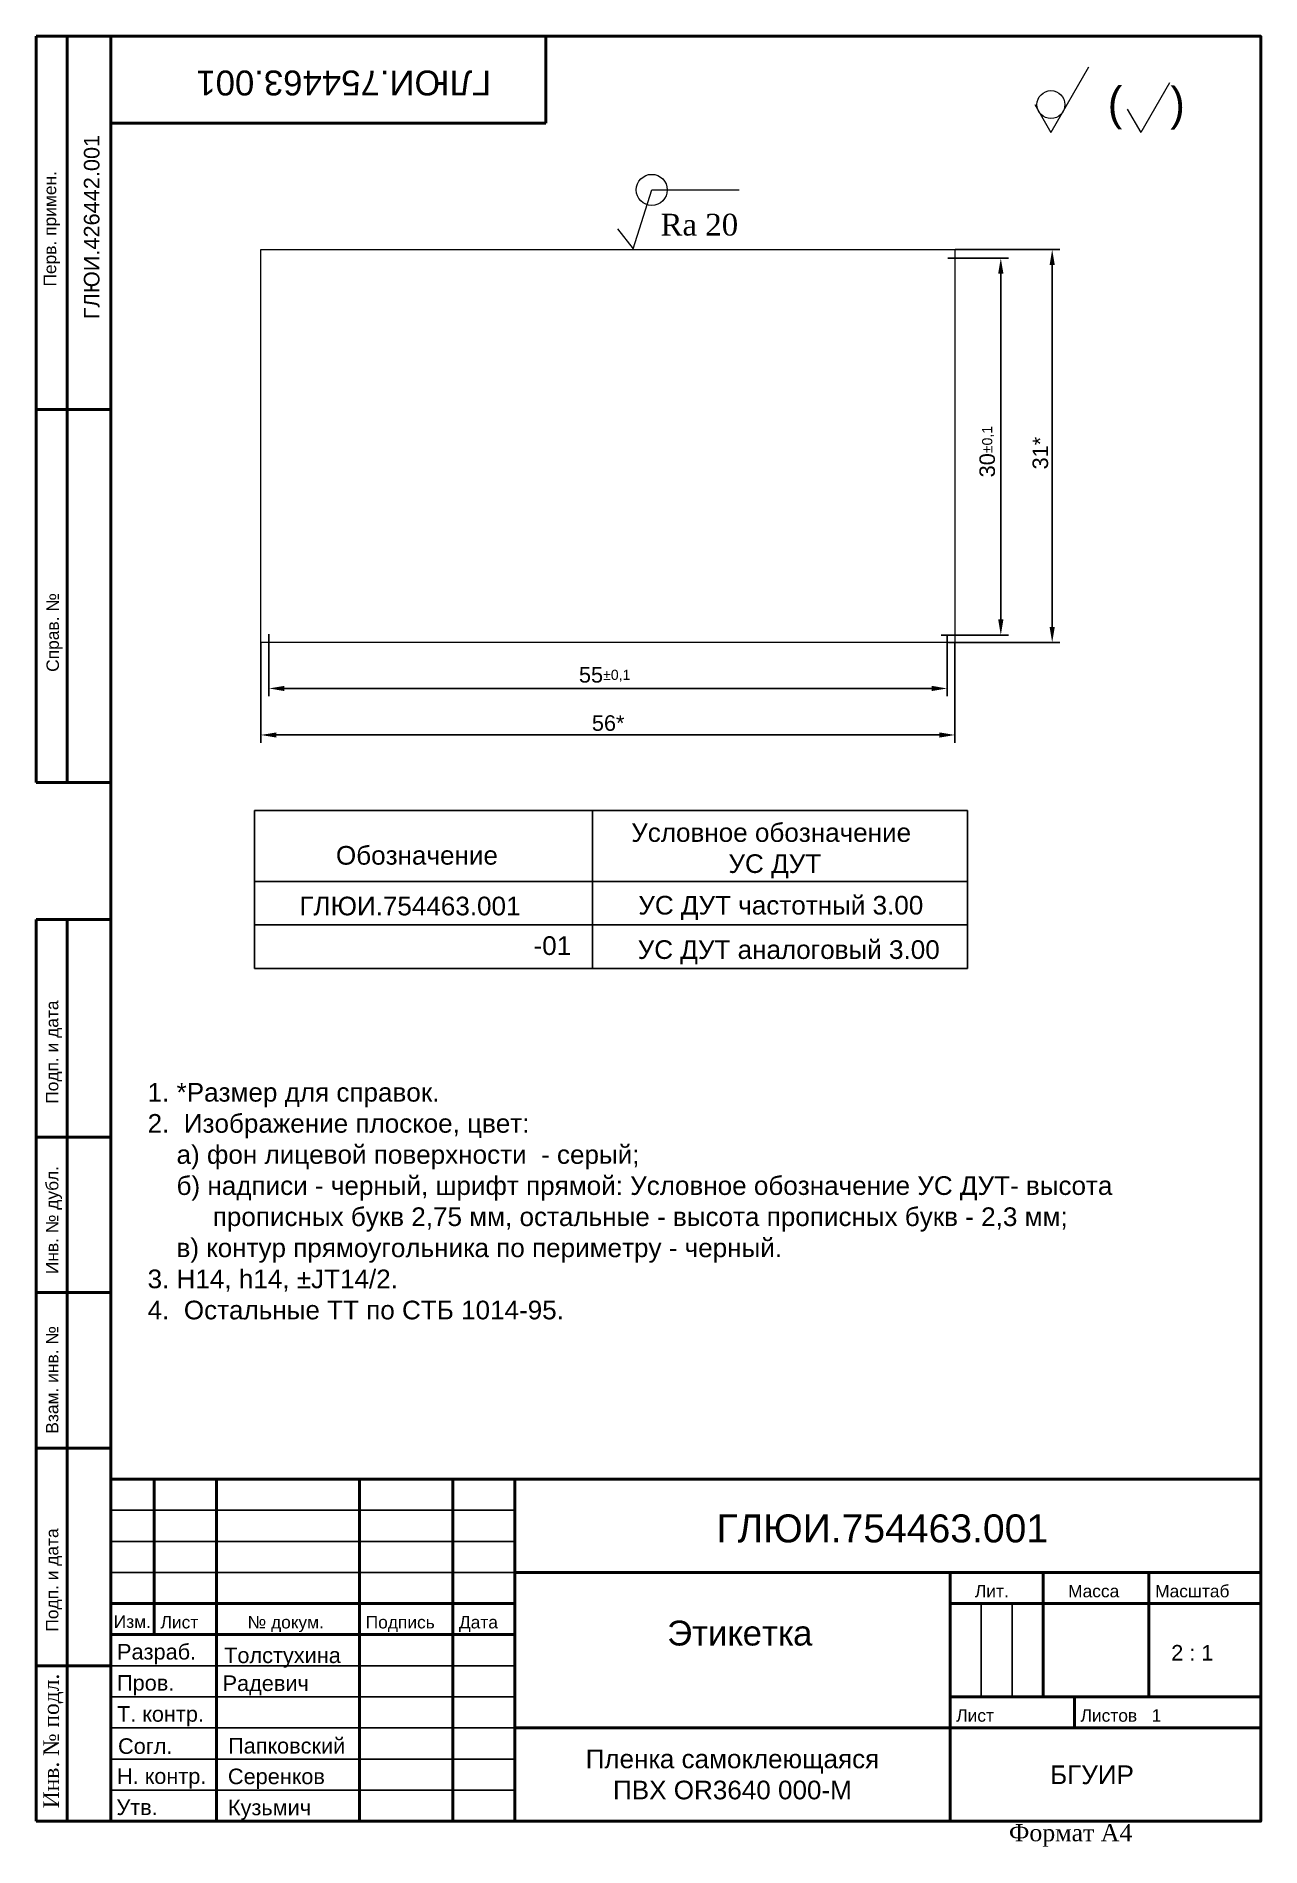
# Paper-space layout 'Этикетка' of a CAD drawing. Header units: millimetres. Extents: x 5 to 202, y -6 to 286.
import ezdxf

# ---------------------------------------------------------------- set-up
doc = ezdxf.new("R2010")
doc.units = ezdxf.units.MM
doc.header["$LTSCALE"] = 0.5
doc.layers.add('Основной', color=7, linetype='Continuous', lineweight=50)
doc.layers.add('Размеры', color=7, linetype='Continuous', lineweight=13)
doc.layers.add('РАМКА', color=7, linetype='Continuous')
doc.layers.add('Текст', color=7, linetype='Continuous')
doc.styles.add('25', font='TIMES.TTF', dxfattribs={"width": 0.8, "height": 2.5})
doc.styles.add('Arial', font='ARIAL.TTF')
doc.styles.add('Arial 2', font='ARIAL.TTF', dxfattribs={"height": 2})
doc.styles.get("Standard").update_dxf_attribs({"font": 'TIMES.TTF', "height": 3})
doc.styles.add('style1', font='TIMES.TTF', dxfattribs={"width": 0.75, "height": 2.75})
doc.styles.add('style2', font='TIMES.TTF', dxfattribs={"height": 2.3})
doc.styles.add('Style3.5', font='ARIAL.TTF', dxfattribs={"height": 3.5})
doc.styles.add('стиль2', font='ARIAL.TTF', dxfattribs={"height": 5})
doc.dimstyles.new('Copy(2) of ISO-25', dxfattribs={"dimtxt": 2.5, "dimasz": 2.5, "dimexe": 1.25, "dimexo": 0, "dimtad": 1, "dimtoh": 1, "dimtxsty": 'style1', "dimcen": 2.5, "dimadec": 0, "dimazin": 0, "dimtfac": 0.65, "dimtmove": 0, "dimatfit": 3, "dimfxl": 0, "dimtolj": 1, "dimarcsym": 0})

# ---------------------------------------------------------------- blocks, each defined once
blk = doc.blocks.new('*D43')
at = {"layer": 'Defpoints', "color": 0, "lineweight": 13}
for p in [(152.33, 251.22), (151.27, 188.05), (167.96, 188.05)]:
    blk.add_point(p, dxfattribs=at)
at = {"layer": 'Размеры', "color": 0, "lineweight": -2}
for p, q in [((152.33, 251.22), (169.21, 251.22)), ((167.96, 248.72), (167.96, 190.55)), ((151.27, 188.05), (169.21, 188.05))]:
    blk.add_line(p, q, dxfattribs=at)
at = {"layer": 'Размеры', "color": 0, "lineweight": 13}
for points in [[(167.54, 248.72), (168.38, 248.72), (167.96, 251.22)], [(167.54, 190.55), (168.38, 190.55), (167.96, 188.05)]]:
    blk.add_solid(points, dxfattribs=at)
at = {"layer": 'Размеры', "color": 0, "insert": (166.06, 218.49), "char_height": 2.5, "attachment_point": 5, "rotation": 90, "style": 'Arial'}
blk.add_mtext('\\A1;31*', dxfattribs=at)
blk = doc.blocks.new('*D44')
at = {"layer": 'Defpoints', "color": 0, "lineweight": 13}
for p in [(40.66, 188.05), (152.31, 188.05), (152.31, 173.17)]:
    blk.add_point(p, dxfattribs=at)
at = {"layer": 'Размеры', "color": 0, "lineweight": -2}
for p, q in [((40.66, 188.05), (40.66, 171.92)), ((152.31, 188.05), (152.31, 171.92)), ((43.16, 173.17), (149.81, 173.17))]:
    blk.add_line(p, q, dxfattribs=at)
at = {"layer": 'Размеры', "color": 0, "lineweight": 13}
for points in [[(43.16, 173.58), (43.16, 172.75), (40.66, 173.17)], [(149.81, 173.58), (149.81, 172.75), (152.31, 173.17)]]:
    blk.add_solid(points, dxfattribs=at)
at = {"layer": 'Размеры', "color": 0, "insert": (96.53, 175.07), "char_height": 2.5, "attachment_point": 5, "style": 'Arial'}
blk.add_mtext('\\A1;56*', dxfattribs=at)
blk = doc.blocks.new('*D45')
at = {"layer": 'Defpoints', "color": 0, "lineweight": 13}
for p in [(41.96, 189.39), (151.06, 189.35), (151.06, 180.65)]:
    blk.add_point(p, dxfattribs=at)
at = {"layer": 'Размеры', "color": 0, "lineweight": -2}
for p, q in [((41.96, 189.39), (41.96, 179.4)), ((151.06, 189.35), (151.06, 179.4)), ((44.46, 180.65), (148.56, 180.65))]:
    blk.add_line(p, q, dxfattribs=at)
at = {"layer": 'Размеры', "color": 0, "lineweight": 13}
for points in [[(44.46, 181.07), (44.46, 180.23), (41.96, 180.65)], [(148.56, 181.07), (148.56, 180.23), (151.06, 180.65)]]:
    blk.add_solid(points, dxfattribs=at)
at = {"layer": 'Размеры', "color": 0, "insert": (95.97, 182.69), "char_height": 2.5, "attachment_point": 5, "style": 'Arial'}
blk.add_mtext('\\A1;55{\\H1.625000;±0,1}', dxfattribs=at)
blk = doc.blocks.new('*D46')
at = {"layer": 'Defpoints', "color": 0, "lineweight": 13}
for p in [(151.16, 249.85), (150.08, 189.24), (159.69, 189.24)]:
    blk.add_point(p, dxfattribs=at)
at = {"layer": 'Размеры', "color": 0, "lineweight": -2}
for p, q in [((151.16, 249.85), (160.94, 249.85)), ((159.69, 247.35), (159.69, 191.74)), ((150.08, 189.24), (160.94, 189.24))]:
    blk.add_line(p, q, dxfattribs=at)
at = {"layer": 'Размеры', "color": 0, "lineweight": 13}
for points in [[(159.27, 247.35), (160.11, 247.35), (159.69, 249.85)], [(159.27, 191.74), (160.11, 191.74), (159.69, 189.24)]]:
    blk.add_solid(points, dxfattribs=at)
at = {"layer": 'Размеры', "color": 0, "insert": (157.65, 218.73), "char_height": 2.5, "attachment_point": 5, "rotation": 90, "style": 'Arial'}
blk.add_mtext('\\A1;30{\\H1.625000;±0,1}', dxfattribs=at)
blk = doc.blocks.new('Угол')
at = {"layer": 'Размеры'}
for p, q in [((8.08, 8), (0, -6)), ((25.45, 4.7), (19.28, -6)), ((-3.46, 0), (0, -6)), ((16.39, -1), (19.28, -6))]:
    blk.add_line(p, q, dxfattribs=at)
blk.add_circle((0, 0), 3, dxfattribs=at)
at = {"layer": 'Размеры', "char_height": 7, "attachment_point": 1}
for s, insert, width in [('{\\fTypoUpright BT|b0|i0|c0|p66;(}', (12.19, 3.8), 20.1946), ('{\\fTypoUpright BT|b0|i0|c0|p66;)}', (25.62, 3.77), 6.7701)]:
    blk.add_mtext(s, dxfattribs=dict(at, insert=insert, width=width))

psp = doc.layouts.new('Этикетка')

# ---------------------------------------------------------------- linework, layer by layer
at = {"lineweight": 50}
for p, q in [((4.52, 285.52), (4.52, 165.52)), ((4.52, 285.52), (16.52, 285.52)), ((9.52, 165.52), (9.52, 285.52)), ((86.52, 271.52), (86.52, 285.52)), ((16.52, 271.52), (86.52, 271.52)), ((4.52, 225.52), (16.52, 225.52)), ((4.52, 165.52), (16.52, 165.52)), ((4.52, -1.48), (4.52, 143.52)), ((4.52, 143.52), (16.52, 143.52)), ((9.52, 143.52), (9.52, -1.48)), ((4.52, 108.52), (16.52, 108.52)), ((4.52, 83.52), (16.52, 83.52)), ((4.52, 58.52), (16.52, 58.52)), ((16.52, 53.52), (201.52, 53.52)), ((23.52, 53.52), (23.52, 28.52)), ((33.52, 53.52), (33.52, -1.48)), ((56.52, 53.52), (56.52, -1.48)), ((71.52, 53.52), (71.52, -1.48)), ((81.52, 53.52), (81.52, -1.48)), ((81.52, 38.52), (201.52, 38.52)), ((151.52, 38.52), (151.52, -1.48)), ((166.52, 38.52), (166.52, 18.52)), ((183.52, 38.52), (183.52, 18.52)), ((16.52, 33.52), (81.52, 33.52)), ((151.52, 33.52), (201.52, 33.52)), ((16.52, 28.52), (81.52, 28.52)), ((4.52, 23.52), (16.52, 23.52)), ((151.52, 18.52), (201.52, 18.52)), ((171.52, 18.52), (171.52, 13.52)), ((81.52, 13.52), (201.52, 13.52)), ((16.52, -1.48), (4.52, -1.48))]:
    psp.add_line(p, q, dxfattribs=at)
for p, q in [((16.52, 48.52), (81.52, 48.52)), ((16.52, 43.52), (81.52, 43.52)), ((16.52, 38.52), (81.52, 38.52)), ((156.52, 33.52), (156.52, 18.52)), ((161.52, 33.52), (161.52, 18.52)), ((16.52, 23.52), (81.52, 23.52)), ((16.52, 18.52), (81.52, 18.52)), ((16.52, 13.52), (81.52, 13.52)), ((16.52, 8.52), (81.52, 8.52)), ((16.52, 3.52), (81.52, 3.52))]:
    psp.add_line(p, q)
psp.add_lwpolyline([(16.52, -1.48), (201.52, -1.48), (201.52, 285.52), (16.52, 285.52)], close=True, dxfattribs=at)
at = {"lineweight": 15, "ltscale": 0.5}
psp.add_circle((103.54, 260.81), 2.5, dxfattribs=at)
at = {"layer": 'Основной', "lineweight": 13, "ltscale": 0.5}
psp.add_lwpolyline([(40.66, 251.24), (152.31, 251.24), (152.31, 188.05), (40.66, 188.05)], close=True, dxfattribs=at)
at = {"layer": 'Размеры', "lineweight": 15}
for p, q in [((100.54, 251.31), (103.54, 260.81)), ((103.54, 260.81), (117.61, 260.81)), ((98.04, 254.56), (100.54, 251.31))]:
    psp.add_line(p, q, dxfattribs=at)
at = {"layer": 'РАМКА'}
for p, q in [((39.64, 161.01), (154.34, 161.01)), ((39.64, 161.01), (39.64, 135.62)), ((94, 161.01), (94, 135.62)), ((154.34, 161.01), (154.34, 135.62)), ((39.64, 149.62), (154.34, 149.62)), ((39.64, 142.62), (154.34, 142.62)), ((39.64, 135.62), (154.34, 135.62))]:
    psp.add_line(p, q, dxfattribs=at)

# ---------------------------------------------------------------- block references
at = {"layer": 'Размеры', "xscale": 0.75, "yscale": 0.75, "zscale": 0.75}
psp.add_blockref('Угол', (167.75, 274.52), dxfattribs=at)

# ---------------------------------------------------------------- texts
at = {"insert": (53.99, 278.03), "char_height": 4, "width": 55.42, "attachment_point": 5, "rotation": 180, "style": 'стиль2'}
psp.add_mtext('{\\fArial|b0|i0|c204|p34;ГЛЮИ.}754463.001 ', dxfattribs=at)
at = {"insert": (140.62, 45.57), "char_height": 4.5, "width": 120, "attachment_point": 5, "style": 'стиль2'}
psp.add_mtext('{\\fArial|b0|i0|c204|p34;ГЛЮИ.}754463.001 ', dxfattribs=at)
at = {"layer": 'Основной', "char_height": 3, "style": 'Arial 2'}
for s, insert, width, attachment_point in [('{\\fArial|b0|i0|c204|p34;Условное обозначение\\P УС ДУТ}', (122.75, 154.55), 58.1155, 5), ('{\\fArial|b0|i0|c204|p34;Обозначение}', (52.74, 155.32), 32.7675, 1), ('{\\fArial|b0|i0|c204|p34;ГЛЮИ.754463.001}', (46.86, 147.17), 176.2398, 1), ('{\\fArial|b0|i0|c204|p34;УС ДУТ частотный 3.00}', (101.38, 147.3), 176.2398, 1), ('{\\fArial|b0|i0|c204|p34;^I^I^I-01}', (48.52, 140.8), 176.2398, 1), ('{\\fArial|b0|i0|c204|p34;УС ДУТ аналоговый 3.00}', (101.28, 140.16), 176.2398, 1), ('1. *{\\fArial|b0|i0|c204|p34;Размер} {\\fArial|b0|i0|c204|p34;для} {\\fArial|b0|i0|c204|p34;справок}.\\P2.  {\\fArial|b0|i0|c204|p34;Изображение} {\\fArial|b0|i0|c204|p34;плоское, цвет:}\\P    {\\fArial|b0|i0|c204|p34;а}) {\\fArial|b0|i0|c204|p34;фон} {\\fArial|b0|i0|c204|p34;лицевой} {\\fArial|b0|i0|c204|p34;поверхности}  - {\\fArial|b0|i0|c204|p34;серый;}\\P    {\\fArial|b0|i0|c204|p34;б}) {\\fArial|b0|i0|c204|p34;надписи} - {\\fArial|b0|i0|c204|p34;черный}, {\\fArial|b0|i0|c204|p34;шрифт} {\\fArial|b0|i0|c204|p34;прямой}: {\\fArial|b0|i0|c204|p34;Условное обозначение УС ДУТ-} {\\fArial|b0|i0|c204|p34;высота}  \\P         {\\fArial|b0|i0|c204|p34;прописных} {\\fArial|b0|i0|c204|p34;букв} 2,75 {\\fArial|b0|i0|c204|p34;мм, остальные - высота прописных букв -} 2,3 {\\fArial|b0|i0|c204|p34;мм};\\P    {\\fArial|b0|i0|c204|p34;в) контур прямоугольника по периметру - черный.}\\P3. H14, h14, {\\fArial|b0|i0|c204|p34;%%P}JT14/2.\\P4.  {\\fArial|b0|i0|c204|p34;Остальные} {\\fArial|b0|i0|c204|p34;ТТ} {\\fArial|b0|i0|c204|p34;по} {\\fArial|b0|i0|c204|p34;СТБ} 1014-95.', (22.44, 117.22), 176.2398, 1)]:
    psp.add_mtext(s, dxfattribs=dict(at, insert=insert, width=width, attachment_point=attachment_point))
at = {"layer": 'Основной', "ltscale": 0.5, "insert": (161.01, -1.95), "char_height": 2.75, "width": 23.502, "attachment_point": 1, "style": 'style2'}
psp.add_mtext('{\\fTimes New Roman|b0|i0|c204|p18;Формат А4}', dxfattribs=at)
at = {"layer": 'Размеры', "insert": (104.96, 256.97), "char_height": 3.5, "attachment_point": 1, "style": '25'}
psp.add_mtext('{\\fTimes New Roman|b0|i0|c0|p18;\\W1;R\\fTimes New Roman|b0|i0|c204|p18;a 20}', dxfattribs=at)
at = {"layer": 'РАМКА', "insert": (116.52, 6.02), "char_height": 3, "width": 70, "attachment_point": 5, "style": 'Style3.5'}
psp.add_mtext('{\\fArial|b0|i0|c204|p34;Пленка самоклеющаяся\\PПВХ OR3640 000-M}', dxfattribs=at)
at = {"layer": 'Текст'}
for s, height, style, p in [('ГЛЮИ.426442.001', 2.5, 'Arial', (14.69, 240.02)), ('Перв. примен.', 2, 'Arial', (7.73, 245.27)), ('Справ. №', 2, 'Arial', (8.17, 183.32)), ('Подп. и дата', 2, 'Arial', (8.08, 113.87)), ('Инв. № дубл.', 2, 'Arial', (8.08, 86.48)), ('Взам. инв. №', 2, 'Arial', (8.08, 60.83)), ('Подп. и дата', 2, 'Arial', (8.08, 29)), ('Инв. № подл.', 2.5, 'style2', (8.17, 0.61))]:
    psp.add_text(s, height=height, rotation=90, dxfattribs=dict(at, style=style)).set_placement(p)
at = {"layer": 'Текст', "style": 'Arial'}
for s, height, p in [('Лит.', 2, (155.52, 34.52)), ('Масса', 2, (170.52, 34.52)), ('Масштаб', 2, (184.52, 34.52)), ('Изм.', 2, (16.99, 29.61)), ('Лист', 2, (24.52, 29.52)), ('№ докум.', 2, (38.52, 29.52)), ('Подпись', 2, (57.52, 29.52)), ('Дата', 2, (72.52, 29.52)), ('Этикетка', 4, (106.02, 26.77)), ('Разраб.', 2.5, (17.52, 24.52)), ('Толстухина', 2.5, (34.75, 23.95)), ('2 : 1', 2.5, (187.1, 24.36)), ('Пров.', 2.5, (17.52, 19.52)), ('Радевич', 2.5, (34.5, 19.46)), ('Т. контр.', 2.5, (17.52, 14.52)), ('Лист', 2, (152.52, 14.52)), ('Листов   1', 2, (172.52, 14.52)), ('Согл.', 2.5, (17.68, 9.35)), ('Папковский', 2.5, (35.39, 9.4)), ('Н. контр.', 2.5, (17.52, 4.52)), ('Серенков', 2.5, (35.36, 4.48)), ('  БГУИР', 3, (165.29, 4.49)), ('Утв.', 2.5, (17.43, -0.48)), ('Кузьмич', 2.5, (35.36, -0.52))]:
    psp.add_text(s, height=height, dxfattribs=at).set_placement(p)

# ---------------------------------------------------------------- dimensions: what is measured, and where the dimension line sits
at = {"layer": 'Размеры'}
dim = psp.add_linear_dim(base=(167.96, 188.05), p1=(152.33, 251.22), p2=(151.27, 188.05), angle=90, text='31*', dimstyle='Copy(2) of ISO-25', override={"dimtxt": 2.5, "dimgap": 0.625, "dimdec": 0, "dimlfac": 0.5, "dimpost": '*', "dimtxsty": 'Arial', "dimtol": 0, "dimlim": 0, "dimtp": 0.2, "dimtm": 0.2}, dxfattribs=at)
dim.commit()
dim.dimension.update_dxf_attribs({"geometry": '*D43', "text_midpoint": (167.96, 218.49), "dimtype": 160})
dim = psp.add_linear_dim(base=(159.69, 189.24), p1=(151.16, 249.85), p2=(150.08, 189.24), angle=90, dimstyle='Copy(2) of ISO-25', override={"dimtxt": 2.5, "dimdec": 0, "dimlfac": 0.5, "dimtxsty": 'Arial', "dimtol": 1, "dimtp": 0.1, "dimtm": 0.1}, dxfattribs=at)
dim.commit()
dim.dimension.update_dxf_attribs({"geometry": '*D46', "text_midpoint": (159.69, 218.73), "dimtype": 160})
for base, p1, p2, override, picture, middle in [((151.06, 180.65), (41.96, 189.39), (151.06, 189.35), {"dimtxt": 2.5, "dimdec": 0, "dimlfac": 0.5, "dimtxsty": 'Arial', "dimtol": 1, "dimtp": 0.1, "dimtm": 0.1}, '*D45', (95.97, 180.65)), ((152.31, 173.17), (40.66, 188.05), (152.31, 188.05), {"dimtxt": 2.5, "dimgap": 0.625, "dimdec": 0, "dimlfac": 0.5, "dimpost": '*', "dimtxsty": 'Arial', "dimtol": 0, "dimlim": 0, "dimtp": 0.2, "dimtm": 0.2}, '*D44', (96.53, 173.17))]:
    dim = psp.add_linear_dim(base=base, p1=p1, p2=p2, dimstyle='Copy(2) of ISO-25', override=override, dxfattribs=at)
    dim.commit()
    dim.dimension.update_dxf_attribs({"geometry": picture, "text_midpoint": middle, "dimtype": 160})

doc.saveas('drawing.dxf')
